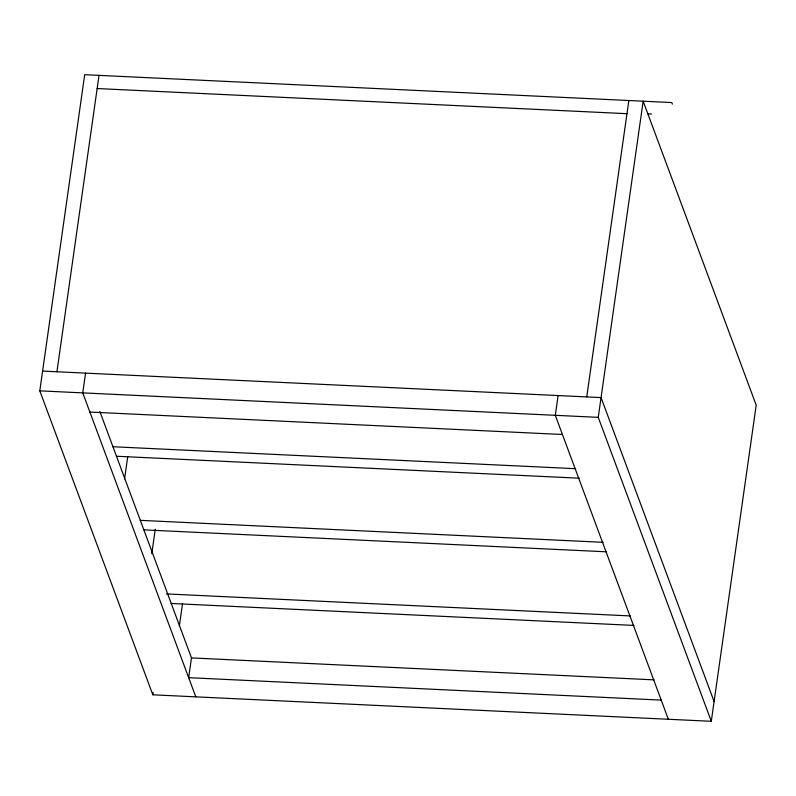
<?xml version="1.0" encoding="UTF-8"?>
<svg xmlns="http://www.w3.org/2000/svg" width="796" height="796" viewBox="0 0 796 796"><rect width="100%" height="100%" fill="white"/><g stroke="black" fill="none" stroke-linecap="round" stroke-linejoin="round"><path stroke-width="1.19" d="M711.296 721.305L598.254 417.353L643.158 101.192L756.2 405.154L711.296 721.305L152.842 694.808L39.8 390.846L84.704 74.695L671.794 102.555L672.381 104.137M56.924 371.762L99.022 75.371M85.56 373.125L82.754 392.886L195.796 696.848M124.584 478.874L127.718 456.805M151.787 553.717L155.27 529.191M152.842 694.808L153.17 692.48M179.339 626.104L182.473 604.035M558.105 395.552L555.3 415.313L668.341 719.266M586.742 396.905L628.84 100.515M647.864 113.858L651.446 114.027M97.152 88.545L626.969 113.689M42.606 371.085L601.06 397.592L714.102 701.545M39.8 390.846L598.254 417.353M89.888 412.059L562.434 434.487M112.843 446.735L575.657 468.695M116.375 456.237L579.19 478.197M140.215 520.345L603.04 542.315M143.748 529.847L606.572 551.817M166.354 593.906L630.412 615.935M171.13 603.467L633.944 625.427M654.093 679.864L191.478 657.914L188.672 677.675L661.207 700.102M99.858 411.552L191.677 658.451"/></g></svg>
